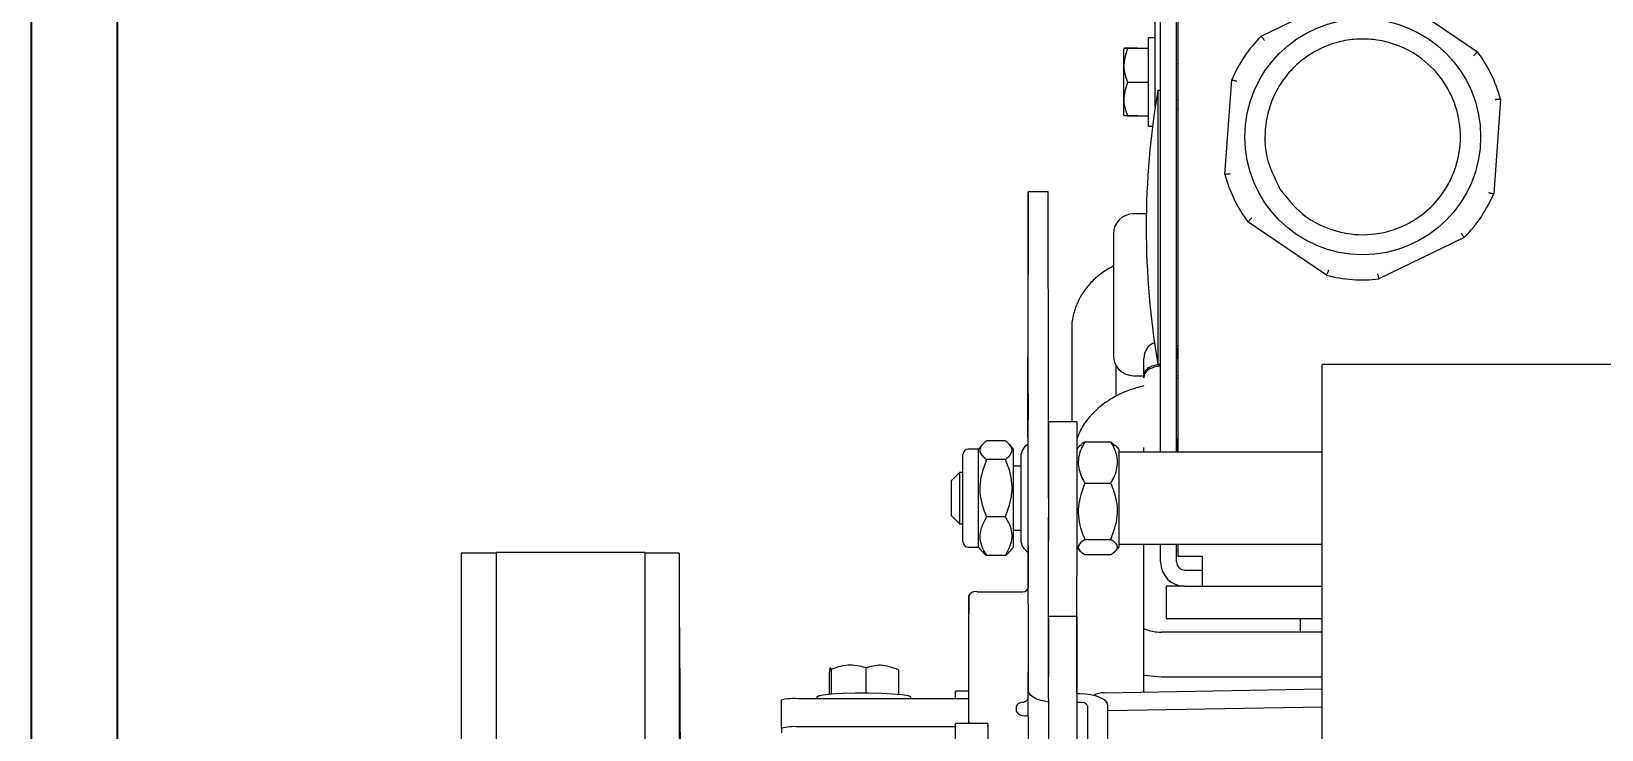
# Model space of a CAD drawing. Extents: x 2.5 to 18.9, y 8.1 to 42.4.
# Drawn here: x 2.52 to 8.35, y 33.44 to 36.02 of the extents above; entities that cross this region are included whole.
import ezdxf

# ---------------------------------------------------------------- set-up
doc = ezdxf.new("R2010")
doc.units = 0
doc.header["$LTSCALE"] = 0.5
doc.header["$MEASUREMENT"] = 0
doc.layers.get('Defpoints').update_dxf_attribs({"linetype": 'CONTINUOUS'})
doc.layers.add('DIM', color=1, linetype='CONTINUOUS')
doc.layers.add('OBJ', color=3, linetype='CONTINUOUS')
doc.styles.add('ROMANS', font='romans.shx', dxfattribs={"width": 0.9, "height": 0.375})
doc.dimstyles.new('GENIE', dxfattribs={"dimscale": 2, "dimtxt": 0.25, "dimasz": 0.156, "dimexe": 0.095, "dimexo": 0.0925, "dimgap": 0.095, "dimtad": 0, "dimtih": 1, "dimtoh": 1, "dimdec": 5, "dimzin": 4, "dimdsep": 46, "dimlunit": 5, "dimtxsty": 'ROMANS', "dimcen": 0.09, "dimadec": 0, "dimazin": 0, "dimtfac": 1, "dimtdec": 5, "dimtofl": 0, "dimtmove": 0, "dimatfit": 3, "dimfxl": 0, "dimfrac": 2, "dimtolj": 1, "dimtzin": 4, "dimarcsym": 0})
doc.dimstyles.new('GENIE1', dxfattribs={"dimscale": 2, "dimtxt": 0.25, "dimasz": 0.156, "dimexe": 0.095, "dimexo": 0.0925, "dimgap": 0.095, "dimtad": 0, "dimtih": 1, "dimtoh": 1, "dimdec": 5, "dimlfac": 1.333333, "dimzin": 4, "dimdsep": 46, "dimlunit": 5, "dimtxsty": 'ROMANS', "dimcen": 0.09, "dimadec": 0, "dimazin": 0, "dimtfac": 1, "dimtdec": 5, "dimtofl": 0, "dimtmove": 0, "dimatfit": 3, "dimfxl": 0, "dimfrac": 2, "dimtolj": 1, "dimtzin": 4, "dimarcsym": 0})

# ---------------------------------------------------------------- blocks, each defined once
blk = doc.blocks.new('*D32')
at = {"layer": 'Defpoints', "color": 0}
for p in [(18.8343, 39.7666), (18.8343, 30.782), (2.8408, 29.905)]:
    blk.add_point(p, dxfattribs=at)
at = {"layer": 'DIM', "color": 0, "lineweight": -2}
for p, q in [((2.8408, 30.09), (2.8408, 39.9566)), ((18.8343, 30.967), (18.8343, 39.9566)), ((3.1528, 39.7666), (8.269, 39.7666)), ((18.5223, 39.7666), (13.4061, 39.7666))]:
    blk.add_line(p, q, dxfattribs=at)
at = {"layer": 'DIM', "color": 0}
for points in [[(3.1528, 39.8186), (3.1528, 39.7146), (2.8408, 39.7666)], [(18.5223, 39.8186), (18.5223, 39.7146), (18.8343, 39.7666)]]:
    blk.add_solid(points, dxfattribs=at)
at = {"layer": 'DIM', "color": 0, "insert": (10.8376, 39.7666), "char_height": 0.375, "attachment_point": 5, "style": 'ROMANS'}
blk.add_mtext('\\A1;16\\POPERATOR OUTPUT\\PSHAFT LENGTH', dxfattribs=at)
blk = doc.blocks.new('*D34')
at = {"layer": 'Defpoints', "color": 0}
for p in [(2.5208, 41.2607), (18.8343, 30.782), (2.5208, 30.7195)]:
    blk.add_point(p, dxfattribs=at)
at = {"layer": 'DIM', "color": 0, "lineweight": -2}
for p, q in [((2.5208, 30.9045), (2.5208, 41.4507)), ((18.8343, 30.967), (18.8343, 41.4507)), ((2.8328, 41.2607), (7.217, 41.2607)), ((18.5223, 41.2607), (14.1381, 41.2607))]:
    blk.add_line(p, q, dxfattribs=at)
at = {"layer": 'DIM', "color": 0}
for points in [[(2.8328, 41.3127), (2.8328, 41.2087), (2.5208, 41.2607)], [(18.5223, 41.3127), (18.5223, 41.2087), (18.8343, 41.2607)]]:
    blk.add_solid(points, dxfattribs=at)
at = {"layer": 'DIM', "color": 0, "insert": (10.6776, 41.2607), "char_height": 0.375, "attachment_point": 5, "style": 'ROMANS'}
blk.add_mtext('\\A1;21 3/4 OVERALL LENGTH', dxfattribs=at)

msp = doc.modelspace()

# ---------------------------------------------------------------- linework, layer by layer
at = {"layer": 'OBJ', "linetype": 'Continuous', "lineweight": 15}
for p, q in [((6.7093093, 34.4635497), (6.7093093, 36.6100773)), ((6.7691111, 34.4635497), (6.7691111, 36.6100773)), ((6.7741094, 34.4635497), (6.7741094, 36.6100773)), ((7.082885, 36.0056017), (7.3991838, 36.1590813)), ((7.594213, 36.145039), (7.8852761, 35.9478556)), ((6.6893113, 35.7424307), (6.6893113, 36.0905031)), ((6.6643102, 35.6714965), (6.6643102, 35.9995004)), ((6.5713082, 35.9554587), (6.5713082, 35.7155383)), ((6.6243094, 35.9604993), (6.5746826, 35.9604993)), ((6.5863079, 35.9604993), (6.6643102, 35.9604993)), ((6.5863079, 35.8354985), (6.6643102, 35.8354985)), ((6.9479814, 35.4930581), (6.9732171, 35.8437211)), ((6.699308, 35.8048044), (6.699308, 34.7897983)), ((7.9706375, 35.7719421), (7.9454017, 35.421279)), ((6.6243094, 35.7104977), (6.5746826, 35.7104977)), ((6.5863079, 35.7104977), (6.6643102, 35.7104977)), ((6.2184768, 34.768932), (6.2179559, 35.3701786)), ((6.2934754, 34.7689414), (6.2929545, 35.370188)), ((6.2177681, 35.3450039), (6.2175804, 34.9007756)), ((6.6563081, 35.2986812), (6.6563081, 35.2959122)), ((7.3244058, 35.1199611), (7.0333427, 35.3171446)), ((6.534311, 35.2722956), (6.534311, 34.822304)), ((7.8357339, 35.2593985), (7.519435, 35.1059188)), ((6.534311, 35.1465251), (6.534311, 35.108716)), ((6.7693082, 34.8474975), (6.7693082, 34.8112466)), ((6.2175663, 34.5184423), (6.2175663, 34.8174136)), ((6.6473111, 34.7469487), (6.6473111, 34.8117535)), ((6.7693082, 34.8231112), (6.7691111, 34.8231112)), ((7.30881, 28.514443), (7.30881, 34.7893478)), ((6.2935083, 34.6984108), (6.2934754, 34.7689414)), ((6.6473111, 34.7462541), (6.6473111, 34.7469487)), ((6.6473111, 34.7389983), (6.6473111, 34.7425746)), ((6.7741094, 34.7466014), (6.7691111, 34.7466014)), ((6.7691111, 34.7393456), (6.7741094, 34.7393456)), ((6.2186176, 34.2933714), (6.2185097, 34.6984014)), ((6.2936209, 34.2933808), (6.2935083, 34.6984108)), ((6.217984, 34.6350703), (6.2179653, 34.582346)), ((6.2942076, 34.5770426), (6.2942076, 34.4059726)), ((6.3988114, 34.5770426), (6.3988114, 34.4059726)), ((6.1338101, 34.5057142), (6.0638098, 34.5057142)), ((6.2175663, 34.5184423), (6.2175663, 34.4951073)), ((6.4288108, 34.5026541), (6.5248072, 34.5026541)), ((6.7741094, 34.5135801), (6.7693082, 34.5135801)), ((6.7693082, 34.5135801), (6.7693082, 34.4665065)), ((5.9763083, 34.4467102), (5.9763083, 34.4550643)), ((5.9763083, 34.1320447), (5.9763083, 34.4467102)), ((6.0338104, 34.4656711), (6.0338104, 34.4750577)), ((6.0338104, 34.1120513), (6.0338104, 34.4656711)), ((6.1338101, 34.4370045), (6.0638098, 34.4370045)), ((6.1638095, 34.4656711), (6.1638095, 34.4750577)), ((6.1638095, 34.1120513), (6.1638095, 34.4656711)), ((6.1912089, 34.4480525), (6.1912089, 34.1390564)), ((6.2182703, 34.114473), (6.2181765, 34.4586406)), ((6.2942076, 34.4480525), (6.293574, 34.4561156)), ((6.5548113, 34.4750577), (6.5548113, 34.4218359)), ((6.6473111, 34.4635497), (6.6473111, 34.4812903)), ((5.9638101, 34.3885511), (5.9638101, 34.2189266)), ((6.2942076, 34.4059726), (6.2942076, 34.132758)), ((6.3988114, 34.4059726), (6.3988114, 34.132758)), ((6.5548113, 34.4218359), (6.5548113, 34.1120513)), ((5.9338107, 34.2424963), (5.9338107, 34.3585517)), ((6.4288108, 34.3494843), (6.5248072, 34.3494843)), ((5.9338107, 34.2285572), (5.9338107, 34.2424963)), ((5.9638101, 34.2189266), (5.9638101, 34.1985578)), ((6.1338101, 34.2248402), (6.0638098, 34.2248402)), ((6.219209, 33.5803779), (6.2186505, 34.2228408)), ((6.2942076, 33.5803872), (6.2936538, 34.2228502)), ((6.2937289, 34.132054), (6.2942076, 34.1390564)), ((6.2942076, 34.0053261), (6.2942076, 34.132758)), ((6.3988114, 34.132758), (6.3988114, 34.0053261)), ((6.4288108, 34.1403893), (6.5248072, 34.1403893)), ((4.1150101, 34.0900023), (4.1150101, 32.5293462)), ((4.1150101, 34.0836006), (4.1150101, 34.0842765)), ((4.2445071, 34.0899366), (4.2435074, 34.0900023)), ((4.2445071, 34.0917106), (4.2445071, 34.0152196)), ((4.7965071, 34.0917106), (4.7965071, 34.0152196)), ((4.9240094, 34.0900023), (4.9240094, 31.8668476)), ((6.1338101, 34.0813854), (6.0638098, 34.0813854)), ((6.2179465, 34.0938977), (6.2179465, 33.961444)), ((6.4288108, 34.0844548), (6.5248072, 34.0844548)), ((6.7093093, 34.0572995), (6.7093093, 34.1235498)), ((6.7691111, 34.0572995), (6.7691111, 34.1235498)), ((6.7741094, 34.0773022), (6.7741094, 34.1235498)), ((6.8639106, 34.0773022), (6.7741094, 34.0773022)), ((6.8639106, 34.0773022), (6.8639106, 34.0572995)), ((6.2171345, 34.0419431), (6.2171345, 33.9587876)), ((6.2183032, 34.043933), (6.2183126, 34.0320121)), ((6.2183266, 33.992138), (6.2183126, 34.0320121)), ((6.7991105, 34.0273001), (6.8639106, 34.0273001)), ((6.8639106, 34.0572995), (6.8639106, 33.9674983)), ((4.2445071, 34.0152196), (4.2445071, 32.386417)), ((4.7965071, 34.0152196), (4.7965071, 32.386417)), ((6.2183266, 33.992138), (6.2183266, 33.9649545)), ((6.2942076, 33.5803872), (6.2942076, 34.0053261)), ((6.3988114, 33.5681472), (6.3988114, 34.0053261)), ((6.7299081, 33.9674983), (6.7299081, 33.8479041)), ((6.7991105, 33.9674983), (6.7299081, 33.9674983)), ((6.7991105, 33.9674983), (6.8639106, 33.9674983)), ((6.8639106, 33.9674983), (7.30881, 33.9674983)), ((5.9987422, 33.4647073), (5.9983386, 33.9335847)), ((5.9983386, 33.9335847), (5.9983386, 33.8656072)), ((6.029577, 33.9467915), (6.1983239, 33.9468197)), ((5.9986906, 33.4590754), (5.9983386, 33.8656072)), ((6.2942076, 33.8491995), (6.2942076, 33.854822)), ((6.2942076, 33.8491995), (6.2942076, 33.631544)), ((6.3988114, 33.854822), (6.3988114, 33.8491995)), ((6.3988114, 33.8491995), (6.3988114, 33.631544)), ((6.7299081, 33.8479041), (7.2299113, 33.8479041)), ((7.2299113, 33.8479041), (7.30881, 33.8479041)), ((4.924873, 33.7834091), (4.9320021, 32.1554232)), ((5.4801067, 33.6462058), (5.4801067, 33.5675277)), ((5.4874329, 33.6587744), (5.4874329, 33.5681847)), ((5.6159349, 33.6645002), (5.6159349, 33.5724462)), ((5.7371107, 33.6576668), (5.7371107, 33.5675277)), ((6.2186786, 33.5566299), (6.2186786, 33.6155399)), ((6.218979, 33.3233739), (6.2187021, 33.6445631)), ((6.2942076, 33.5518146), (6.2942076, 33.631544)), ((6.3988114, 33.631544), (6.3988114, 33.5518146)), ((5.9986108, 33.5506037), (5.3638072, 33.5506037)), ((5.9492093, 33.5506037), (5.9492093, 33.5783316)), ((6.2942076, 33.5518146), (6.2942076, 33.3242375)), ((6.4102207, 33.5681472), (6.3988114, 33.5681472)), ((6.3988114, 33.5518146), (6.3988114, 33.3242375)), ((6.5002331, 33.5725025), (7.30881, 33.5870048)), ((5.3038084, 33.4411752), (5.3038084, 33.5453754)), ((6.1736936, 33.5215898), (6.1737076, 33.5046846)), ((6.4102489, 33.5364488), (6.3988114, 33.5364488)), ((6.4393285, 33.4430431), (6.4392581, 33.5241993)), ((6.5143271, 33.4430619), (6.5142567, 33.5242087)), ((6.5142754, 33.5063085), (7.30881, 33.5205667)), ((5.3038084, 33.4411752), (5.3038084, 33.4239039)), ((5.9492093, 33.4464035), (5.3638072, 33.4464035)), ((5.9492093, 33.4506462), (5.9492093, 33.4590754)), ((5.9492093, 33.4506462), (5.9492093, 33.4464223)), ((5.9492093, 33.3268188), (5.9492093, 33.4464223)), ((6.0692071, 33.4590754), (6.0692071, 33.4506462)), ((6.0692071, 33.4464223), (6.0692071, 33.4506462)), ((6.0692071, 33.4464223), (6.0692071, 33.3268188)), ((6.2137225, 33.4877888), (6.2188382, 33.4877888)), ((6.514374, 33.2769386), (6.5143271, 33.4430619))]:
    msp.add_line(p, q, dxfattribs=at)
at = {"layer": 'OBJ', "linetype": 'Continuous', "lineweight": 15, "flags": 128}
for points in [[(6.2179559, 35.3701786), (6.2179277, 35.3977188), (6.2178996, 35.4167266), (6.2178714, 35.426911), (6.2178479, 35.4281406), (6.2178245, 35.4203873), (6.217801, 35.4037637), (6.2177822, 35.3785139), (6.2177681, 35.3450039)], [(6.2175804, 34.9007756), (6.2175757, 34.893135), (6.2175757, 34.8845838), (6.217571, 34.8751785), (6.217571, 34.8649753), (6.217571, 34.8540306), (6.2175663, 34.84241), (6.2175663, 34.8301793), (6.2175663, 34.8174136)], [(6.2185097, 34.6984014), (6.218505, 34.7097028), (6.2185003, 34.720488), (6.2184956, 34.7306536), (6.2184909, 34.7400965), (6.2184909, 34.7487228), (6.2184862, 34.7564479), (6.2184815, 34.7632156), (6.2184768, 34.768932)], [(6.2181765, 34.4586406), (6.2181577, 34.5253978), (6.2181295, 34.5833785), (6.2181061, 34.6297951), (6.2180779, 34.6624321), (6.2180497, 34.6797222), (6.2180263, 34.6808298), (6.2180028, 34.6656986), (6.217984, 34.6350703)], [(6.2179465, 34.4932113), (6.2179512, 34.5054795), (6.2179512, 34.5207139), (6.2179512, 34.5350753), (6.2179559, 34.5484981), (6.2179559, 34.5608883), (6.2179606, 34.5721991), (6.2179653, 34.582346)], [(6.2174349, 34.4929297), (6.2174302, 34.4945535), (6.2174208, 34.494929), (6.2174161, 34.4929109)], [(6.2186505, 34.2228408), (6.2186458, 34.2285572), (6.2186411, 34.2353156), (6.2186411, 34.2430501), (6.2186364, 34.2516763), (6.2186317, 34.2611192), (6.218627, 34.2712755), (6.2186223, 34.28207), (6.2186176, 34.2933714)], [(6.2936209, 34.2933808), (6.2936209, 34.2820794), (6.2936256, 34.2712942), (6.2936303, 34.2611286), (6.293635, 34.2516857), (6.2936397, 34.2430595), (6.2936444, 34.2353343), (6.2936491, 34.228576), (6.2936538, 34.2228502)], [(6.2171392, 34.0943482), (6.2171345, 34.0736603), (6.2171345, 34.0419431)], [(6.2182703, 34.114473), (6.218275, 34.1031622), (6.2182797, 34.0923771), (6.2182844, 34.0822114), (6.2182844, 34.0727779), (6.2182891, 34.0641517), (6.2182938, 34.0564172), (6.2182985, 34.0496588), (6.2183032, 34.043933)], [(6.2186786, 33.6155399), (6.2186786, 33.6256586), (6.2186833, 33.6344163), (6.2186833, 33.641475), (6.218688, 33.6465625), (6.218688, 33.6494817), (6.2186927, 33.6501294), (6.2186974, 33.6484679), (6.2187021, 33.6445631)], [(6.6473111, 33.6384525), (6.64794, 33.6383211), (6.7128105, 33.6319382)], [(5.43461, 33.5572963), (5.4396459, 33.5609195), (5.4581985, 33.5649182), (5.4889347, 33.5683067), (5.5293673, 33.5708036), (5.5762204, 33.5722022), (5.6256969, 33.5723899), (5.6737889, 33.5713574), (5.716601, 33.5691891), (5.7506648, 33.566054), (5.7732207, 33.5622149), (5.7824383, 33.5579721), (5.7826073, 33.5572963)], [(6.2942076, 33.5381853), (6.2834459, 33.539781), (6.2654612, 33.543836), (6.2496965, 33.549299), (6.2367571, 33.5559634), (6.2271406, 33.5635571), (6.221213, 33.5717985), (6.219209, 33.5803779)], [(6.5142567, 33.5242087), (6.5122526, 33.532788), (6.506325, 33.5410294), (6.4967085, 33.5486325), (6.4837691, 33.5552876), (6.4680044, 33.5607506), (6.4500198, 33.5648056), (6.4305098, 33.5673118), (6.4102207, 33.5681472)], [(5.9987422, 33.4647073), (5.9991177, 33.461835), (6.0001877, 33.4590754)], [(6.4393754, 33.2769292), (6.4393754, 33.3000483), (6.4393707, 33.3243032), (6.439366, 33.3487739), (6.4393613, 33.3725125), (6.4393519, 33.3946085), (6.4393472, 33.4142076), (6.4393378, 33.430559), (6.4393285, 33.4430431)]]:
    msp.add_lwpolyline(points, dxfattribs=at)
at = {"layer": 'OBJ', "linetype": 'Continuous', "lineweight": 15}
msp.add_circle((7.4593094, 35.6325), 0.4375, dxfattribs=at)
for centre, radius, start, end in [((7.4593094, 35.6325), 0.53, 135.2538002, 156.51372371), ((7.4593094, 35.6325), 0.53, 15.2538002, 36.51372371), ((9.6563091, 35.2986845), 3, 170.28745694, 180), ((7.4593094, 35.6325), 0.53, 195.2538002, 216.51372371), ((-6.8585656, 35.3773359), 13.1515221, 359.96885935, 0.22399371), ((7.4593094, 35.6325), 0.53, 315.2538002, 336.51372371), ((6.6093094, 35.2723), 0.075, 90, 180), ((9.6563091, 35.2959155), 3, 180, 189.71254306), ((7.4593094, 35.6325), 0.53, 255.2538002, 276.51372371), ((6.7093094, 34.81175), 0.062, 111.3199291, 180), ((6.6093094, 34.8223), 0.075, 180, 270), ((6.2427094, 34.4480534), 0.0515, 119.41418697, 180), ((5.9963094, 34.4550597), 0.02, 90, 180), ((6.2427094, 34.1390534), 0.0515, 180, 241.68041848), ((5.9963094, 34.132047), 0.02, 180, 270), ((6.7991094, 34.0573), 0.0898, 180, 270), ((6.7991094, 34.0573), 0.03, 180, 270), ((6.1992111, 33.96594), 0.0191409, 267.34317199, 357.04877686), ((6.0231571, 33.9184288), 0.0290802, 77.24594688, 148.58904582), ((6.7128094, 33.964435), 0.1675, 246.98047595, 270), ((5.348949, 33.3742324), 0.1769961, 85.18454922, 104.7758191), ((6.2014941, 33.5567603), 0.0171851, 315.16314251, 359.56527272), ((6.4987002, 33.4965933), 0.0759247, 88.84312357, 119.70077146), ((6.1974191, 33.5115236), 0.0257726, 87.19441982, 157.00961288), ((6.2055078, 33.5241659), 0.037293, 211.49222207, 282.72515372), ((6.4162109, 33.5100936), 0.0270211, 31.46822257, 102.746828), ((5.3489711, 33.2697792), 0.1772463, 85.19851701, 104.76185132)]:
    msp.add_arc(centre, radius, start, end, dxfattribs=at)
for points in [[(6.6893113, 35.9995004), (6.6643102, 35.9995004)], [(6.5746826, 35.9604993), (6.5713082, 35.9554587)], [(6.7741094, 35.9029972), (6.7691111, 35.9029972)], [(6.7093093, 35.8048044), (6.699308, 35.8048044)], [(6.7691111, 35.7679997), (6.7741094, 35.7679997)], [(6.5713082, 35.7155383), (6.5746826, 35.7104977)], [(6.7741094, 35.7347995), (6.7691111, 35.7347995)], [(6.6643102, 35.6714965), (6.6795633, 35.6714965)], [(6.2928559, 35.4287507), (6.2178573, 35.428732)], [(6.6567024, 35.3473036), (6.6093096, 35.3473036)], [(6.3803105, 34.9216983), (6.3803105, 34.5770426)], [(6.7691111, 34.8598033), (6.7741094, 34.8598033)], [(6.7741094, 34.8468404), (6.7693082, 34.8474975)], [(6.5453074, 34.6712367), (6.5453074, 34.7831996)], [(6.699308, 34.7897983), (6.7093093, 34.7897983)], [(6.7741094, 34.8112466), (6.7691111, 34.8112466)], [(10.9213115, 34.7893478), (7.30881, 34.7893478)], [(6.6093096, 34.747296), (6.6473111, 34.747296)], [(6.3988114, 34.5770426), (6.2942076, 34.5770426)], [(6.0477072, 34.4912776), (6.0338104, 34.4750577)], [(6.1638095, 34.4750577), (6.149908, 34.4912776)], [(6.2175663, 34.4951073), (6.2174255, 34.4951073)], [(6.4111735, 34.4894848), (6.3988114, 34.4750577)], [(6.5248072, 34.5026541), (6.5404217, 34.4876169)], [(6.5548113, 34.4750577), (6.5425102, 34.4894097)], [(6.0338104, 34.4750577), (5.9963111, 34.4750577)], [(7.30881, 34.4635497), (6.5548113, 34.4635497)], [(5.9638101, 34.3885511), (5.9338107, 34.3585517)], [(5.9763083, 34.3885511), (5.9638101, 34.3885511)], [(6.1912089, 34.4125526), (6.1638095, 34.4125526)], [(5.9338107, 34.2285572), (5.9638101, 34.1985578)], [(5.9638101, 34.1985578), (5.9763083, 34.1985578)], [(6.1638095, 34.1745564), (6.1912089, 34.1745564)], [(4.2435074, 34.0900023), (4.1150101, 34.0900023)], [(4.7965071, 34.0917106), (4.2445071, 34.0917106)], [(4.9240094, 34.0900023), (4.7965071, 34.0900023)], [(5.9963111, 34.1120513), (6.0338104, 34.1120513)], [(6.0338104, 34.1120513), (6.0477072, 34.0958313)], [(6.149908, 34.0958313), (6.1638095, 34.1120513)], [(6.3988114, 34.1120513), (6.4111735, 34.0976241)], [(6.5425102, 34.0976992), (6.5548113, 34.1120513)], [(6.5548113, 34.1235498), (7.30881, 34.1235498)], [(6.6473111, 33.5751402), (6.6473111, 34.1235498)], [(6.3988114, 33.854822), (6.2942076, 33.854822)], [(7.2268091, 33.8479041), (7.2268091, 33.7969351)], [(4.9247369, 33.8138309), (4.924873, 33.7834091)], [(7.30881, 33.7969351), (6.7128105, 33.7969351)], [(6.7128105, 33.6319382), (7.30881, 33.6319382)], [(5.43461, 33.5572963), (5.43461, 33.5506037)], [(5.7826073, 33.5506037), (5.7826073, 33.5572963)], [(5.9985873, 33.5783316), (5.9492093, 33.5783316)], [(6.0692071, 33.4590754), (5.9492093, 33.4590754)]]:
    msp.add_open_spline(points, degree=1, dxfattribs=at)
for points, knots in [([(7.082885, 36.0056017), (7.0830136, 36.0054228), (7.0832709, 36.0050651), (7.0852588, 36.00228), (7.0882033, 35.9981796), (7.0914738, 35.993605), (7.0937424, 35.9904952), (7.0946573, 35.989194), (7.0947167, 35.9891095)], [0, 0, 0, 0, 0.210826275, 0.421591102, 0.633727658, 0.848577649, 0.990166894, 1, 1, 1, 1]), ([(6.5863079, 35.9604993), (6.5793373, 35.9376423), (6.5665734, 35.895789), (6.5801471, 35.8543203), (6.5863079, 35.8354985)], [0, 0, 0, 0, 0.546120446, 1, 1, 1, 1]), ([(6.5746826, 35.9604993), (6.5763751, 35.9604993), (6.5791532, 35.9604993), (6.5842976, 35.9604993), (6.5863079, 35.9604993)], [0, 0, 0, 0, 0.609229098, 1, 1, 1, 1]), ([(7.1536315, 35.4376492), (7.135853, 35.4723209), (7.0999837, 35.5422738), (7.0917506, 35.6625052), (7.1198565, 35.7752884), (7.1720407, 35.8596219), (7.2303542, 35.9166071), (7.2949844, 35.9583007), (7.3564143, 35.9823815), (7.4199928, 35.9947078), (7.4911887, 35.9957994), (7.5731799, 35.9813063), (7.6693085, 35.936069), (7.7558092, 35.8520191), (7.8102194, 35.7461758), (7.827524, 35.6310766), (7.8131366, 35.5385386), (7.7823229, 35.4640472), (7.7435016, 35.4034281), (7.6976342, 35.3553658), (7.626431, 35.3076882), (7.5401524, 35.2740271), (7.436387, 35.2644953), (7.3254181, 35.2904016), (7.2264457, 35.3449365), (7.1791343, 35.405177), (7.1536315, 35.4376492)], [0, 0, 0, 0, 0.050099854, 0.101080346, 0.152659496, 0.198024317, 0.232102719, 0.2585328, 0.295896952, 0.327846346, 0.350893688, 0.3862027, 0.438333587, 0.489706664, 0.539308291, 0.589937086, 0.638557325, 0.665232853, 0.691916154, 0.736457149, 0.764877637, 0.801548567, 0.856166136, 0.901637623, 0.946978448, 1, 1, 1, 1]), ([(7.8852761, 35.9478556), (7.885124, 35.9476967), (7.8848199, 35.9473791), (7.8824513, 35.9449145), (7.8789511, 35.9412814), (7.875071, 35.9372051), (7.8723629, 35.9344671), (7.871276, 35.9333064), (7.8712057, 35.9332313)], [0, 0, 0, 0, 0.210816983, 0.42153274, 0.633536235, 0.848640142, 0.990201982, 1, 1, 1, 1]), ([(6.5863079, 35.8354985), (6.5793373, 35.8126415), (6.5665734, 35.7707882), (6.5801471, 35.7293195), (6.5863079, 35.7104977)], [0, 0, 0, 0, 0.546120446, 1, 1, 1, 1]), ([(6.9732171, 35.8437211), (6.9734297, 35.8436703), (6.9738547, 35.8435687), (6.9771784, 35.8427522), (6.9820808, 35.8415326), (6.9875401, 35.8401711), (6.991281, 35.839266), (6.992821, 35.8388745), (6.9929195, 35.8388495)], [0, 0, 0, 0, 0.210794739, 0.421546279, 0.633752156, 0.848753959, 0.990320653, 1, 1, 1, 1]), ([(7.9706375, 35.7719421), (7.9704194, 35.7719188), (7.9699831, 35.7718722), (7.9665749, 35.771545), (7.9615526, 35.7710577), (7.955958, 35.7704703), (7.952122, 35.7701415), (7.950544, 35.769946), (7.9504423, 35.7699334)], [0, 0, 0, 0, 0.2108205964, 0.421605622, 0.6336887693, 0.8486384472, 0.9902470285, 1, 1, 1, 1]), ([(6.5863079, 35.7104977), (6.5842976, 35.7104977), (6.5791532, 35.7104977), (6.5763751, 35.7104977), (6.5746826, 35.7104977)], [0, 0, 0, 0, 0.390770902, 1, 1, 1, 1]), ([(6.9681765, 35.4950668), (6.9680749, 35.4950542), (6.9664969, 35.4948587), (6.9626608, 35.4945298), (6.9570663, 35.4939424), (6.9520439, 35.4934551), (6.9486357, 35.4931279), (6.9481995, 35.4930813), (6.9479814, 35.4930581)], [0, 0, 0, 0, 0.009752971, 0.151361553, 0.366311231, 0.578394378, 0.789179404, 1, 1, 1, 1]), ([(7.9256993, 35.4261507), (7.9257979, 35.4261256), (7.9273378, 35.4257341), (7.9310785, 35.424829), (7.9365383, 35.4234681), (7.9414348, 35.4222474), (7.9447654, 35.4214316), (7.9451896, 35.4213299), (7.9454017, 35.421279)], [0, 0, 0, 0, 0.00967971, 0.151251711, 0.366261574, 0.578367802, 0.789197359, 1, 1, 1, 1]), ([(7.0474132, 35.3317688), (7.0473428, 35.3316937), (7.046256, 35.330533), (7.0435479, 35.327795), (7.0396678, 35.3237187), (7.0361675, 35.3200856), (7.0337989, 35.317621), (7.0334948, 35.3173034), (7.0333427, 35.3171446)], [0, 0, 0, 0, 0.009798018, 0.151359858, 0.366463765, 0.57846726, 0.789183017, 1, 1, 1, 1]), ([(7.8239021, 35.2758906), (7.8239615, 35.2758061), (7.8248765, 35.2745049), (7.827145, 35.2713952), (7.8304155, 35.2668205), (7.8333601, 35.2627201), (7.8353479, 35.259935), (7.8356052, 35.2595773), (7.8357339, 35.2593985)], [0, 0, 0, 0, 0.009833106, 0.151422351, 0.366272342, 0.578408898, 0.789173725, 1, 1, 1, 1]), ([(6.534311, 35.1541), (6.5213626, 35.1467735), (6.4942761, 35.1314472), (6.4583615, 35.1012826), (6.4266369, 35.065047), (6.4013868, 35.0230334), (6.3856993, 34.97611), (6.3786594, 34.9413107), (6.380599, 34.9230997), (6.3807423, 34.9217546)], [0, 0, 0, 0, 0.145228937, 0.303798819, 0.467229056, 0.634914791, 0.807240156, 0.985762271, 1, 1, 1, 1]), ([(7.3327692, 35.1384527), (7.332727, 35.1383588), (7.3320745, 35.1369086), (7.3304888, 35.1333993), (7.3281743, 35.1282685), (7.3260948, 35.1236688), (7.3246741, 35.1205562), (7.3244952, 35.1201595), (7.3244058, 35.1199611)], [0, 0, 0, 0, 0.009796869, 0.151351822, 0.366459934, 0.578526039, 0.789236608, 1, 1, 1, 1]), ([(7.5138031, 35.1254241), (7.5138312, 35.125324), (7.5142614, 35.123793), (7.5153434, 35.1200972), (7.5168853, 35.1146855), (7.518297, 35.1098393), (7.5192476, 35.1065589), (7.5193725, 35.1061322), (7.519435, 35.1059188)], [0, 0, 0, 0, 0.009899465, 0.151363819, 0.366461334, 0.578490447, 0.789173684, 1, 1, 1, 1]), ([(6.6473111, 34.7469487), (6.647348, 34.748035), (6.6475471, 34.7538974), (6.6514845, 34.7644367), (6.6616904, 34.7751302), (6.6755508, 34.7833541), (6.6911383, 34.7886217), (6.7037024, 34.7893055), (6.7093093, 34.7896106)], [0, 0, 0, 0, 0.048827173, 0.263494203, 0.478147012, 0.612516708, 0.827079455, 1, 1, 1, 1]), ([(6.7093093, 34.7823548), (6.7080482, 34.7823397), (6.6998496, 34.7822418), (6.6873541, 34.7801591), (6.6712979, 34.7740846), (6.6581223, 34.7651215), (6.6488989, 34.7526426), (6.6478115, 34.7437736), (6.6473111, 34.7396929)], [0, 0, 0, 0, 0.039010196, 0.25360135, 0.387839024, 0.602413148, 0.817063474, 1, 1, 1, 1]), ([(6.6473111, 34.7094963), (6.628803, 34.7046679), (6.5876524, 34.6939323), (6.5298769, 34.6658664), (6.4777061, 34.6292682), (6.4374648, 34.5864076), (6.4109808, 34.5470608), (6.4020728, 34.5203267), (6.3988114, 34.5105388)], [0, 0, 0, 0, 0.1622590746, 0.3607647811, 0.5621660217, 0.7362284418, 0.9034277986, 1, 1, 1, 1]), ([(6.0638098, 34.5057142), (6.0613001, 34.5037838), (6.0481961, 34.4937048), (6.0331295, 34.4734672), (6.0450515, 34.451712), (6.060001, 34.4399908), (6.0638098, 34.4370045)], [0, 0, 0, 0, 0.088716517, 0.463221697, 0.863240833, 1, 1, 1, 1]), ([(6.1338101, 34.4370045), (6.1376189, 34.4399908), (6.1525684, 34.451712), (6.1644904, 34.4734672), (6.1494238, 34.4937048), (6.1363198, 34.5037838), (6.1338101, 34.5057142)], [0, 0, 0, 0, 0.136759167, 0.536778303, 0.911283483, 1, 1, 1, 1]), ([(6.4288108, 34.5026541), (6.4250003, 34.4959987), (6.4100426, 34.4698742), (6.3981241, 34.4213742), (6.4132006, 34.3762906), (6.4263012, 34.3537939), (6.4288108, 34.3494843)], [0, 0, 0, 0, 0.136745669, 0.536770381, 0.911261232, 1, 1, 1, 1]), ([(6.4132573, 34.4877013), (6.4138863, 34.489841), (6.4154197, 34.4950577), (6.4238427, 34.4998358), (6.4288108, 34.5026541)], [0, 0, 0, 0, 0.410164808, 1, 1, 1, 1]), ([(6.5248072, 34.3494843), (6.5273185, 34.3537938), (6.5404273, 34.3762884), (6.5554895, 34.4213754), (6.5435757, 34.4698742), (6.5286178, 34.4959987), (6.5248072, 34.5026541)], [0, 0, 0, 0, 0.088746287, 0.463231467, 0.863254802, 1, 1, 1, 1]), ([(6.0638098, 34.4370045), (6.0532412, 34.4080517), (6.0319827, 34.3498139), (6.0433532, 34.2748668), (6.0594038, 34.2356151), (6.0638098, 34.2248402)], [0, 0, 0, 0, 0.417676578, 0.840146401, 1, 1, 1, 1]), ([(6.1338101, 34.2248402), (6.1443763, 34.2537899), (6.165631, 34.3120245), (6.1542639, 34.3869711), (6.1382162, 34.4262265), (6.1338101, 34.4370045)], [0, 0, 0, 0, 0.417635143, 0.840104256, 1, 1, 1, 1]), ([(6.4288108, 34.3494843), (6.4182422, 34.3209514), (6.3969833, 34.2635575), (6.4083553, 34.1896945), (6.4244048, 34.1510094), (6.4288108, 34.1403893)], [0, 0, 0, 0, 0.41766499, 0.840133184, 1, 1, 1, 1]), ([(6.5248072, 34.1403893), (6.5353758, 34.1689222), (6.5566348, 34.2263163), (6.5452625, 34.3001796), (6.5292132, 34.3388642), (6.5248072, 34.3494843)], [0, 0, 0, 0, 0.417662384, 0.8401306126, 1, 1, 1, 1]), ([(6.0638098, 34.2248402), (6.0532409, 34.2052626), (6.0319821, 34.1658834), (6.0433561, 34.1152171), (6.0594038, 34.0886732), (6.0638098, 34.0813854)], [0, 0, 0, 0, 0.417667632, 0.84011718, 1, 1, 1, 1]), ([(6.1338101, 34.0813854), (6.1443764, 34.100963), (6.1656301, 34.1403424), (6.1542643, 34.1910086), (6.1382162, 34.2175524), (6.1338101, 34.2248402)], [0, 0, 0, 0, 0.417665537, 0.840115892, 1, 1, 1, 1]), ([(6.4288108, 34.1403893), (6.4182421, 34.1327536), (6.3969835, 34.1173947), (6.4083553, 34.0976401), (6.4244048, 34.0872949), (6.4288108, 34.0844548)], [0, 0, 0, 0, 0.41767402, 0.840135465, 1, 1, 1, 1]), ([(6.5248072, 34.0844548), (6.535376, 34.0920873), (6.5566352, 34.1074403), (6.5452611, 34.1271887), (6.5292131, 34.1375457), (6.5248072, 34.1403893)], [0, 0, 0, 0, 0.417653927, 0.840115635, 1, 1, 1, 1]), ([(6.0638098, 34.0813854), (6.059531, 34.0843457), (6.0526484, 34.0891075), (6.0507455, 34.0942786), (6.0500257, 34.0962349)], [0, 0, 0, 0, 0.621692504, 1, 1, 1, 1]), ([(6.1475942, 34.0962349), (6.1468744, 34.0942786), (6.1449715, 34.0891075), (6.1380889, 34.0843457), (6.1338101, 34.0813854)], [0, 0, 0, 0, 0.378307496, 1, 1, 1, 1]), ([(5.4874329, 33.6587744), (5.486093, 33.6634182), (5.4836394, 33.6719214), (5.4812095, 33.6542338), (5.4801067, 33.6462058)], [0, 0, 0, 0, 0.546121161, 1, 1, 1, 1]), ([(5.6159349, 33.6645002), (5.6104641, 33.6662279), (5.5843172, 33.6744853), (5.5394841, 33.6779927), (5.5029598, 33.6645072), (5.4874329, 33.6587744)], [0, 0, 0, 0, 0.132029637, 0.631015337, 1, 1, 1, 1]), ([(5.7371107, 33.6576668), (5.7149524, 33.6658584), (5.6743786, 33.6808581), (5.6341801, 33.6696068), (5.6159349, 33.6645002)], [0, 0, 0, 0, 0.546124013, 1, 1, 1, 1]), ([(6.1986806, 33.5372654), (6.2006739, 33.5377197), (6.2046626, 33.5386287), (6.2099781, 33.5412978), (6.2125808, 33.5436497), (6.2136803, 33.5446432)], [0, 0, 0, 0, 0.365876083, 0.732124119, 1, 1, 1, 1])]:
    msp.add_open_spline(points, degree=3, knots=knots, dxfattribs=at)

# ---------------------------------------------------------------- dimensions: what is measured, and where the dimension line sits
at = {"layer": 'DIM'}
dim = msp.add_linear_dim(base=(2.5208112, 41.2606732), p1=(18.8343115, 30.7820008), p2=(2.5208112, 30.7195004), text='<> OVERALL LENGTH', dimstyle='GENIE1', dxfattribs=at)
dim.commit()
dim.dimension.update_dxf_attribs({"geometry": '*D34', "text_midpoint": (10.6775613, 41.2606732)})
dim = msp.add_linear_dim(base=(18.8343115, 39.7665736), p1=(2.8408083, 29.9050006), p2=(18.8343115, 30.7820008), text='<>\\POPERATOR OUTPUT\\PSHAFT LENGTH', dimstyle='GENIE', dxfattribs=at)
dim.commit()
dim.dimension.update_dxf_attribs({"geometry": '*D32', "text_midpoint": (10.8375599, 39.7665736), "dimtype": 160})

doc.saveas('drawing.dxf')
